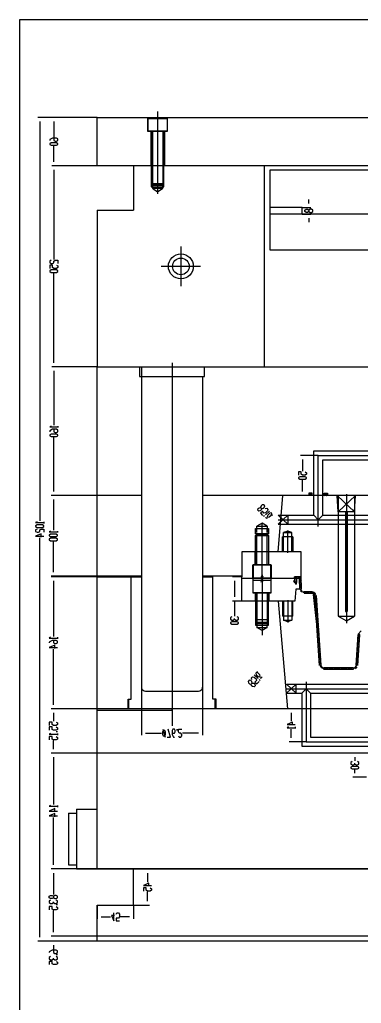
# Model space of a CAD drawing. Header units: millimetres. Extents: x -1 to 1014, y -756 to 757.
# Drawn here: x 10 to 124.3, y 428.3 to 756.7 of the extents above; entities that cross this region are included whole.
import ezdxf

# ---------------------------------------------------------------- set-up
doc = ezdxf.new("R2010")
doc.units = ezdxf.units.MM

# ---------------------------------------------------------------- blocks, each defined once
blk = doc.blocks.new('blockName2')
for points in [[(10.0392, 11.2879), (1013.96, 11.2879), (1013.96, 756.712), (10.0392, 756.712), (10.0392, 11.2879)], [(56.147, 725.999), (56.147, 698.595)], [(36.0047, 724.036), (16.0656, 724.036)], [(16.7371, 722.693), (16.7371, 589.351)], [(36.0047, 724.036), (20.8139, 724.036)], [(21.4854, 722.693), (21.4854, 717.456)], [(36.0047, 724.036), (331.426, 724.036)], [(36.0047, 707.922), (36.0047, 724.036)], [(52.7972, 724.036), (52.7972, 719.468), (59.4969, 719.468), (59.4969, 724.036)], [(52.9494, 719.468), (52.9494, 723.732), (59.3446, 723.732), (59.3446, 719.468), (52.9494, 719.468)], [(53.863, 719.468), (53.863, 707.922)], [(54.0153, 719.468), (54.0153, 701.927), (54.4416, 701.501), (57.8524, 701.501), (58.2788, 701.927), (58.2788, 719.468)], [(54.4416, 719.468), (54.4416, 701.501)], [(57.8524, 719.468), (57.8524, 701.501)], [(58.431, 719.468), (58.431, 707.922)], [(21.4854, 717.188), (21.4854, 716.382), (21.933, 716.113), (22.3806, 716.113), (22.8282, 716.382), (22.8282, 716.919), (22.3806, 717.188), (21.0377, 717.188), (20.1425, 716.651), (20.1425, 716.382)], [(22.8282, 715.308), (22.3806, 715.576), (20.5901, 715.576), (20.1425, 715.308), (20.1425, 715.039), (20.5901, 714.771), (22.3806, 714.771), (22.8282, 715.039), (22.8282, 715.308)], [(21.4854, 709.265), (21.4854, 714.502)], [(36.0047, 707.922), (20.8139, 707.922)], [(36.0047, 707.922), (20.8139, 707.922)], [(21.4854, 706.579), (21.4854, 676.634)], [(70.381, 707.922), (36.0047, 707.922)], [(47.4187, 707.922), (36.0047, 707.922)], [(48.0901, 707.922), (48.0901, 693.151)], [(331.426, 707.922), (51.4471, 707.922)], [(91.8662, 640.781), (91.8662, 707.922)], [(93.7462, 706.579), (273.685, 706.579)], [(93.7462, 691.808), (93.7462, 706.579)], [(54.0153, 701.927), (54.0153, 700.892), (58.2788, 700.892), (58.2788, 701.927), (54.0153, 701.927)], [(54.0153, 701.927), (58.2788, 701.927)], [(54.4416, 701.501), (54.4416, 700.435), (56.147, 699.204), (57.8524, 700.435), (57.8524, 701.501)], [(54.4416, 700.435), (57.8524, 700.435)], [(106.732, 695.3), (106.732, 696.642)], [(36.0047, 693.151), (36.0047, 640.781)], [(36.0047, 693.151), (48.0901, 693.151)], [(104.489, 693.957), (93.7462, 693.957)], [(104.489, 691.808), (104.489, 693.957)], [(104.489, 693.957), (107.403, 693.957)], [(108.074, 693.151), (107.627, 693.42), (107.179, 693.42), (106.732, 693.151), (106.732, 692.614), (106.284, 692.345), (105.836, 692.345), (105.389, 692.614), (105.389, 693.151), (105.836, 693.42), (106.284, 693.42), (106.732, 693.151)], [(106.732, 692.614), (107.179, 692.345), (107.627, 692.345), (108.074, 692.614), (108.074, 693.151)], [(273.685, 691.808), (93.7462, 691.808)], [(93.7462, 679.723), (93.7462, 691.808)], [(104.489, 691.808), (107.403, 691.808)], [(106.732, 690.465), (106.732, 689.123)], [(63.9354, 680.982), (63.9354, 667.721)], [(273.685, 679.723), (93.7462, 679.723)], [(20.5901, 676.366), (20.1425, 676.097), (20.1425, 675.56), (20.5901, 675.292), (21.0377, 675.292), (21.4854, 675.56), (21.4854, 676.097), (21.933, 676.366), (22.8282, 676.366), (22.8282, 675.292)], [(22.3806, 674.754), (22.8282, 674.486), (22.8282, 673.949), (22.3806, 673.68), (21.4854, 673.68), (21.0377, 673.949), (21.0377, 674.754), (20.1425, 674.754), (20.1425, 673.68)], [(70.4711, 674.352), (57.3997, 674.352)], [(22.8282, 672.874), (22.3806, 673.143), (20.5901, 673.143), (20.1425, 672.874), (20.1425, 672.606), (20.5901, 672.337), (22.3806, 672.337), (22.8282, 672.606), (22.8282, 672.874)], [(21.4854, 642.124), (21.4854, 672.069)], [(36.0047, 640.781), (20.8139, 640.781)], [(36.0047, 640.781), (20.8139, 640.781)], [(36.0047, 640.781), (331.426, 640.781)], [(36.0047, 570.954), (36.0047, 640.781)], [(36.0047, 640.781), (75.9671, 640.781)], [(50.0775, 640.781), (50.0775, 637.558)], [(50.7489, 640.781), (50.7489, 526.641)], [(60.9812, 642.124), (60.9812, 521.001)], [(71.885, 637.558), (71.885, 640.781)], [(21.4854, 639.438), (21.4854, 621.31)], [(50.0775, 637.558), (71.885, 637.558)], [(71.2135, 637.558), (71.2135, 526.641)], [(20.5901, 621.041), (20.1425, 620.773), (22.8282, 620.773)], [(22.8282, 621.041), (22.8282, 620.504)], [(21.4854, 619.967), (21.4854, 619.161), (21.933, 618.893), (22.3806, 618.893), (22.8282, 619.161), (22.8282, 619.699), (22.3806, 619.967), (21.0377, 619.967), (20.1425, 619.43), (20.1425, 619.161)], [(22.8282, 618.087), (22.3806, 618.356), (20.5901, 618.356), (20.1425, 618.087), (20.1425, 617.819), (20.5901, 617.55), (22.3806, 617.55), (22.8282, 617.819), (22.8282, 618.087)], [(21.4854, 599.153), (21.4854, 617.281)], [(109.861, 611.239), (103.887, 611.239)], [(108.368, 612.732), (323.906, 612.732)], [(108.368, 591.247), (108.368, 612.732)], [(109.861, 611.239), (329.543, 611.239)], [(109.861, 587.451), (109.861, 611.239)], [(104.558, 609.896), (104.558, 606.002)], [(111.354, 609.746), (323.906, 609.746)], [(111.354, 591.247), (111.354, 609.746)], [(105.453, 605.733), (105.901, 605.465), (105.901, 604.927), (105.453, 604.659), (104.558, 604.659), (104.111, 604.927), (104.111, 605.733), (103.215, 605.733), (103.215, 604.659)], [(105.901, 603.853), (105.453, 604.122), (103.663, 604.122), (103.215, 603.853), (103.215, 603.585), (103.663, 603.316), (105.453, 603.316), (105.901, 603.585), (105.901, 603.853)], [(104.558, 599.153), (104.558, 603.048)], [(36.0047, 597.811), (20.6318, 597.811)], [(36.0047, 597.811), (20.8139, 597.811)], [(50.7489, 597.811), (36.0047, 597.811)], [(98.0758, 597.811), (71.2135, 597.811)], [(296.862, 597.811), (96.4318, 597.811)], [(96.4318, 579.02), (98.0758, 597.811)], [(109.861, 597.811), (103.887, 597.811)], [(106.965, 598.616), (106.756, 598.407)], [(107.44, 598.616), (106.756, 597.933)], [(106.756, 598.616), (106.756, 597.811)], [(107.831, 598.616), (106.756, 598.616)], [(107.438, 597.811), (106.756, 598.492)], [(106.963, 597.811), (106.756, 598.017)], [(107.831, 597.892), (107.107, 598.616)], [(107.831, 598.532), (107.109, 597.811)], [(107.831, 598.367), (107.582, 598.616)], [(107.831, 598.057), (107.584, 597.811)], [(107.831, 597.811), (107.831, 598.616)], [(111.891, 597.892), (112.615, 598.616)], [(111.891, 598.367), (112.14, 598.616)], [(111.891, 597.811), (111.891, 598.616)], [(111.891, 598.616), (112.966, 598.616)], [(111.891, 598.532), (112.613, 597.811)], [(111.891, 598.057), (112.138, 597.811)], [(112.282, 598.616), (112.966, 597.933)], [(112.284, 597.811), (112.966, 598.492)], [(112.757, 598.616), (112.966, 598.407)], [(112.759, 597.811), (112.966, 598.017)], [(112.966, 598.616), (112.966, 597.811)], [(116.171, 597.811), (121.945, 592.439)], [(116.574, 592.439), (116.171, 597.811)], [(116.574, 592.439), (122.348, 597.811)], [(116.574, 597.811), (116.574, 592.439)], [(116.574, 597.811), (116.574, 557.526)], [(119.26, 598.33), (119.26, 555.244)], [(121.945, 597.811), (121.945, 557.526)], [(121.945, 597.811), (121.945, 592.439)], [(121.945, 592.439), (122.348, 597.811)], [(21.3032, 596.468), (21.3032, 586.262)], [(91.5948, 594.787), (91.0834, 594.682), (90.7534, 594.38), (90.6048, 593.879), (90.9677, 593.483), (90.8191, 592.983), (90.4891, 592.681), (89.9776, 592.576), (89.6148, 592.972), (89.7633, 593.473), (90.0933, 593.775), (90.6048, 593.879)], [(90.9677, 593.483), (91.4791, 593.588), (91.8091, 593.89), (91.9577, 594.391), (91.5948, 594.787)], [(92.172, 593.494), (92.6835, 593.598), (93.0463, 593.202), (92.8978, 592.702), (92.2377, 592.097), (91.7263, 591.993), (91.182, 592.587), (90.522, 591.982), (91.2477, 591.19)], [(93.5907, 592.608), (92.2706, 591.399)], [(94.3164, 591.816), (94.135, 592.014), (93.6235, 591.91), (92.9635, 591.305), (92.8149, 590.805), (92.9964, 590.607), (93.5078, 590.711), (94.1679, 591.316), (94.3164, 591.816)], [(94.1679, 591.316), (94.6793, 591.42)], [(96.4318, 588.26), (99.6513, 591.247)], [(99.6513, 588.26), (96.4318, 591.247)], [(96.4318, 591.247), (108.368, 591.247)], [(99.6513, 591.247), (99.6513, 588.26)], [(108.368, 591.247), (109.861, 589.754)], [(109.861, 589.754), (111.354, 591.247)], [(111.354, 591.247), (256.077, 591.247)], [(121.945, 592.439), (116.574, 592.439)], [(118.991, 592.439), (118.991, 559.111)], [(118.991, 592.439), (119.528, 592.439)], [(119.528, 592.439), (119.528, 559.111)], [(15.8418, 589.082), (15.3942, 588.814), (18.0799, 588.814)], [(18.0799, 587.739), (17.6323, 588.008), (15.8418, 588.008), (15.3942, 587.739), (15.3942, 587.471), (15.8418, 587.202), (17.6323, 587.202), (18.0799, 587.471), (18.0799, 587.739)], [(18.0799, 589.082), (18.0799, 588.545)], [(91.0605, 588.613), (89.3551, 587.634)], [(92.7661, 587.634), (91.0605, 588.613)], [(91.0605, 568.953), (91.0605, 588.599)], [(91.9406, 591.096), (91.6106, 590.794)], [(92.3942, 590.601), (92.3199, 590.351), (92.6664, 590.304), (92.5921, 590.054)], [(96.4318, 589.754), (270.164, 589.754)], [(96.4318, 588.26), (270.426, 588.26)], [(15.8418, 586.665), (15.3942, 586.396), (15.3942, 585.859), (15.8418, 585.591), (16.2894, 585.591), (16.7371, 585.859), (16.7371, 586.396), (17.1847, 586.665), (18.0799, 586.665), (18.0799, 585.591)], [(17.1847, 583.979), (17.1847, 585.054), (15.3942, 584.248), (18.0799, 584.248)], [(20.408, 585.994), (19.9603, 585.725), (22.646, 585.725)], [(22.646, 584.651), (22.1984, 584.919), (20.408, 584.919), (19.9603, 584.651), (19.9603, 584.382), (20.408, 584.114), (22.1984, 584.114), (22.646, 584.382), (22.646, 584.651)], [(22.646, 585.994), (22.646, 585.457)], [(88.9288, 585.023), (88.9289, 586.794), (93.1924, 586.794), (93.1922, 585.023), (88.9288, 585.023)], [(88.9288, 574.672), (88.9288, 584.478), (89.3551, 584.905), (92.7659, 584.905), (93.1922, 584.478), (93.1922, 574.672)], [(89.3551, 587.634), (92.7661, 587.634)], [(89.3551, 586.794), (89.3551, 587.634)], [(89.3551, 585.718), (89.3551, 586.794)], [(89.3551, 585.45), (89.3551, 586.794)], [(89.3551, 574.672), (89.3551, 584.905)], [(92.7659, 585.718), (92.7659, 586.794)], [(92.7659, 585.45), (92.7661, 586.793)], [(92.7659, 574.672), (92.7659, 584.905)], [(92.7661, 587.634), (92.7661, 586.794)], [(93.1922, 585.292), (93.1922, 586.794)], [(99.6546, 585.93), (98.2903, 585.457)], [(98.2903, 579.011), (98.2903, 585.457)], [(98.2903, 585.457), (101.019, 585.457)], [(99.6546, 578.735), (99.6546, 586.185)], [(101.019, 585.457), (99.6546, 585.93)], [(101.019, 579.011), (101.019, 585.457)], [(16.7371, 450.368), (16.7371, 583.711)], [(22.646, 583.308), (22.1984, 583.577), (20.408, 583.577), (19.9603, 583.308), (19.9603, 583.039), (20.408, 582.771), (22.1984, 582.771), (22.646, 583.039), (22.646, 583.308)], [(21.3032, 572.297), (21.3032, 582.502)], [(88.9288, 584.478), (93.1922, 584.478)], [(101.36, 584.036), (97.9492, 584.036)], [(97.9492, 579.011), (97.9492, 584.036)], [(101.36, 584.036), (101.36, 579.011)], [(84.3464, 579.02), (84.3464, 570.685)], [(84.8835, 579.02), (84.3464, 579.02)], [(104.147, 579.011), (84.8835, 579.011)], [(88.7945, 574.672), (88.7945, 579.011)], [(93.3265, 574.672), (93.3265, 579.011)], [(104.147, 570.685), (104.147, 579.011)], [(119.26, 576.74), (118.991, 577.009)], [(119.26, 576.028), (118.991, 576.296)], [(119.26, 575.316), (118.991, 575.584)], [(119.26, 574.604), (118.991, 574.872)], [(119.26, 577.452), (119.044, 577.668)], [(119.528, 577.184), (119.26, 577.452)], [(119.524, 576.476), (119.26, 576.74)], [(119.528, 575.759), (119.26, 576.028)], [(119.528, 575.047), (119.26, 575.316)], [(119.528, 576.471), (119.524, 576.476)], [(87.9418, 570.14), (87.9418, 574.672), (94.1792, 574.672), (94.1792, 570.14)], [(88.0761, 574.672), (88.0761, 570.409), (94.0449, 570.409), (94.0449, 574.672), (88.0761, 574.672)], [(119.26, 573.891), (118.991, 574.16)], [(119.26, 573.179), (118.991, 573.448)], [(119.26, 572.467), (118.991, 572.736)], [(119.26, 571.755), (118.991, 572.024)], [(119.528, 574.335), (119.26, 574.604)], [(119.528, 573.623), (119.26, 573.891)], [(119.528, 572.911), (119.26, 573.179)], [(119.528, 572.199), (119.26, 572.467)], [(119.528, 571.486), (119.26, 571.755)], [(36.0047, 570.954), (20.6318, 570.954)], [(36.0047, 570.685), (20.6318, 570.685)], [(21.3032, 569.343), (21.3032, 550.812)], [(50.7489, 570.954), (36.0047, 570.954)], [(36.0047, 473.156), (36.0047, 570.685)], [(36.0047, 570.685), (50.7489, 570.685)], [(47.3381, 529.864), (47.3381, 570.685)], [(84.3464, 570.954), (71.2135, 570.954)], [(71.2135, 570.685), (74.6243, 570.685)], [(74.6243, 529.864), (74.6243, 570.685)], [(84.3464, 570.685), (81.187, 570.685)], [(81.8584, 569.343), (81.8584, 563.971)], [(84.3464, 562.628), (84.3464, 570.685)], [(101.942, 570.14), (84.3464, 570.14)], [(87.9418, 569.872), (87.9418, 565.34), (94.1792, 565.34), (94.1792, 569.872)], [(88.0761, 565.34), (88.0761, 569.603), (94.0449, 569.603), (94.0449, 565.34), (88.0761, 565.34)], [(90.7248, 570.946), (91.3962, 570.745), (90.7248, 570.544)], [(90.8367, 570.409), (90.7248, 570.342), (91.3962, 570.342)], [(90.8367, 569.603), (90.7248, 569.67), (91.3962, 569.67)], [(90.7248, 569.066), (91.3962, 569.267), (90.7248, 569.468)], [(91.0605, 571.361), (91.0605, 551.226)], [(91.3962, 570.409), (91.3962, 570.275)], [(91.3962, 569.603), (91.3962, 569.737)], [(101.942, 569.459), (101.539, 569.388)], [(101.539, 569.388), (101.942, 568.777)], [(104.147, 570.685), (101.942, 570.685)], [(102.354, 570.685), (101.942, 570.273)], [(101.942, 570.14), (101.942, 570.685)], [(103.621, 570.14), (101.942, 570.14)], [(101.942, 570.14), (101.942, 569.459)], [(102.183, 568.777), (101.942, 568.777)], [(102.183, 569.045), (102.173, 570.14)], [(102.183, 569.045), (102.654, 569.045)], [(102.326, 568.232), (102.183, 569.045)], [(102.326, 568.232), (102.511, 568.232)], [(102.942, 570.685), (102.396, 570.14)], [(102.511, 568.232), (102.654, 569.045)], [(102.654, 569.045), (102.664, 570.14)], [(103.529, 570.685), (102.984, 570.14)], [(104.117, 570.685), (103.571, 570.14)], [(103.746, 566.549), (103.621, 570.14)], [(104.166, 570.148), (103.639, 569.62)], [(104.186, 569.58), (103.659, 569.053)], [(104.206, 569.012), (103.679, 568.485)], [(104.226, 568.444), (103.699, 567.917)], [(104.291, 566.568), (104.147, 570.685)], [(119.26, 571.043), (118.991, 571.311)], [(119.26, 570.331), (118.991, 570.599)], [(119.26, 569.619), (118.991, 569.887)], [(119.26, 568.906), (118.991, 569.175)], [(119.26, 568.194), (118.991, 568.463)], [(119.528, 570.774), (119.26, 571.043)], [(119.528, 570.062), (119.26, 570.331)], [(119.528, 569.35), (119.26, 569.619)], [(119.528, 568.638), (119.26, 568.906)], [(119.528, 567.926), (119.26, 568.194)], [(88.7945, 565.34), (88.7945, 562.619)], [(88.9288, 565.34), (88.9288, 555.534), (89.3551, 555.107), (92.7659, 555.107), (93.1922, 555.534), (93.1922, 565.34)], [(89.3551, 565.34), (89.3551, 555.107)], [(92.7659, 565.34), (92.7659, 555.107)], [(93.3265, 565.34), (93.3265, 562.619)], [(102.404, 566.549), (102.061, 562.628)], [(103.746, 566.549), (102.404, 566.549)], [(104.246, 567.877), (103.718, 567.35)], [(104.265, 567.309), (103.738, 566.782)], [(104.285, 566.741), (103.826, 566.282)], [(104.385, 566.254), (103.982, 565.851)], [(104.654, 565.936), (104.281, 565.563)], [(105.09, 565.784), (104.658, 565.351)], [(105.109, 565.234), (107.889, 565.234)], [(105.11, 565.779), (107.889, 565.779)], [(105.673, 565.779), (105.127, 565.234)], [(106.26, 565.779), (105.715, 565.234)], [(106.848, 565.779), (106.302, 565.234)], [(107.435, 565.779), (106.89, 565.234)], [(107.995, 565.752), (107.477, 565.234)], [(108.001, 565.193), (108.346, 564.941)], [(108.463, 565.632), (108.029, 565.198)], [(108.346, 564.941), (108.424, 564.814)], [(108.795, 565.376), (108.421, 565.003)], [(108.543, 564.894), (108.446, 564.761)], [(109.067, 565.06), (108.649, 564.642)], [(119.26, 567.482), (118.991, 567.751)], [(119.26, 566.77), (118.991, 567.039)], [(119.26, 566.058), (118.991, 566.326)], [(119.26, 565.346), (118.991, 565.614)], [(119.26, 564.634), (118.991, 564.902)], [(119.528, 567.214), (119.26, 567.482)], [(119.528, 566.501), (119.26, 566.77)], [(119.528, 565.789), (119.26, 566.058)], [(119.528, 565.077), (119.26, 565.346)], [(84.3464, 562.628), (81.187, 562.628)], [(81.8584, 562.628), (81.8584, 557.606)], [(102.061, 562.628), (84.3464, 562.628)], [(96.4318, 562.619), (99.5795, 526.641)], [(97.9492, 562.628), (97.9492, 557.604)], [(98.2903, 562.628), (98.2903, 556.183)], [(99.6546, 562.905), (99.6546, 555.455)], [(101.019, 562.628), (101.019, 556.183)], [(101.36, 557.604), (101.36, 562.628)], [(108.446, 564.761), (108.3, 564.745)], [(109.452, 553.785), (108.3, 564.745)], [(108.424, 564.814), (108.446, 564.761)], [(108.446, 564.761), (108.503, 564.568)], [(108.503, 564.568), (108.518, 564.463)], [(108.705, 564.473), (108.518, 564.463)], [(108.595, 563.577), (108.518, 564.463)], [(110.336, 541.147), (108.705, 564.473)], [(109.213, 564.619), (108.728, 564.135)], [(109.278, 564.096), (108.767, 563.585)], [(109.316, 563.547), (108.805, 563.036)], [(109.354, 562.998), (108.844, 562.487)], [(109.393, 562.449), (108.882, 561.938)], [(109.431, 561.9), (108.92, 561.389)], [(110.88, 541.185), (109.249, 564.511)], [(119.26, 563.921), (118.991, 564.19)], [(119.26, 563.209), (118.991, 563.478)], [(119.26, 562.497), (118.991, 562.766)], [(119.26, 561.785), (118.991, 562.054)], [(119.528, 564.365), (119.26, 564.634)], [(119.528, 563.653), (119.26, 563.921)], [(119.528, 562.941), (119.26, 563.209)], [(119.528, 562.229), (119.26, 562.497)], [(119.528, 561.516), (119.26, 561.785)], [(109.47, 561.351), (108.959, 560.84)], [(109.508, 560.802), (108.997, 560.291)], [(109.546, 560.252), (109.036, 559.742)], [(109.585, 559.703), (109.074, 559.193)], [(109.623, 559.154), (109.112, 558.643)], [(109.662, 558.605), (109.151, 558.094)], [(119.26, 561.073), (118.991, 561.341)], [(119.26, 560.361), (118.991, 560.629)], [(119.26, 559.649), (118.991, 559.917)], [(119.26, 558.936), (118.991, 559.205)], [(118.991, 559.111), (119.528, 559.111)], [(119.528, 560.804), (119.26, 561.073)], [(119.528, 560.092), (119.26, 560.361)], [(119.528, 559.38), (119.26, 559.649)], [(80.9632, 557.338), (80.5156, 557.069), (80.5156, 556.532), (80.9632, 556.263), (81.4108, 556.263), (81.8584, 556.532), (81.8584, 556.8)], [(83.2012, 555.458), (82.7536, 555.726), (80.9632, 555.726), (80.5156, 555.458), (80.5156, 555.189), (80.9632, 554.92), (82.7536, 554.92), (83.2012, 555.189), (83.2012, 555.458)], [(81.8584, 556.532), (82.306, 556.263), (82.7536, 556.263), (83.2012, 556.532), (83.2012, 557.069), (82.7536, 557.338)], [(88.9288, 556.347), (88.9289, 554.577), (93.1924, 554.577), (93.1922, 556.347), (88.9288, 556.347)], [(88.9288, 555.534), (93.1922, 555.534)], [(89.3551, 555.921), (89.3551, 554.577)], [(92.7659, 555.921), (92.7661, 554.578)], [(101.36, 557.604), (97.9492, 557.604)], [(99.6546, 555.71), (98.2903, 556.183)], [(98.2903, 556.183), (101.019, 556.183)], [(101.019, 556.183), (99.6546, 555.71)], [(109.7, 558.056), (109.189, 557.545)], [(109.738, 557.507), (109.228, 556.996)], [(109.777, 556.958), (109.266, 556.447)], [(109.815, 556.409), (109.304, 555.898)], [(109.854, 555.86), (109.343, 555.349)], [(109.892, 555.31), (109.381, 554.8)], [(116.574, 557.526), (119.26, 556.057)], [(116.574, 557.526), (121.945, 557.526)], [(119.26, 556.057), (121.945, 557.526)], [(89.3551, 554.577), (89.3551, 553.737)], [(89.3551, 553.737), (92.7661, 553.737)], [(91.0605, 552.758), (89.3551, 553.737)], [(92.7661, 553.737), (91.0605, 552.758)], [(92.7661, 553.737), (92.7661, 554.577)], [(109.93, 554.761), (109.42, 554.251)], [(109.969, 554.212), (109.458, 553.701)], [(110.007, 553.663), (109.496, 553.152)], [(110.046, 553.114), (109.535, 552.603)], [(110.084, 552.565), (109.573, 552.054)], [(110.122, 552.016), (109.612, 551.505)], [(124.246, 552.627), (123.204, 551.584)], [(20.408, 550.543), (19.9603, 550.274), (22.646, 550.274)], [(21.3032, 549.469), (21.3032, 548.663), (21.7508, 548.395), (22.1984, 548.395), (22.646, 548.663), (22.646, 549.2), (22.1984, 549.469), (20.8556, 549.469), (19.9603, 548.932), (19.9603, 548.663)], [(22.646, 550.543), (22.646, 550.006)], [(110.161, 551.467), (109.65, 550.956)], [(110.199, 550.918), (109.688, 550.407)], [(110.238, 550.368), (109.727, 549.858)], [(110.276, 549.819), (109.765, 549.309)], [(110.314, 549.27), (109.804, 548.759)], [(110.353, 548.721), (109.842, 548.21)], [(123.151, 551.426), (122.435, 541.185)], [(123.526, 548.969), (122.938, 548.381)], [(123.695, 551.388), (122.979, 541.147)], [(123.57, 549.601), (122.983, 549.013)], [(123.614, 550.232), (123.027, 549.645)], [(123.658, 550.864), (123.071, 550.276)], [(123.745, 551.538), (123.115, 550.908)], [(21.7508, 546.783), (21.7508, 547.857), (19.9603, 547.052), (22.646, 547.052)], [(21.3032, 527.984), (21.3032, 546.515)], [(110.391, 548.172), (109.88, 547.661)], [(110.43, 547.623), (109.919, 547.112)], [(110.468, 547.074), (109.957, 546.563)], [(110.506, 546.525), (109.996, 546.014)], [(110.545, 545.976), (110.034, 545.465)], [(110.583, 545.426), (110.072, 544.916)], [(123.261, 545.179), (122.673, 544.591)], [(123.305, 545.811), (122.717, 545.223)], [(123.349, 546.442), (122.762, 545.855)], [(123.393, 547.074), (122.806, 546.486)], [(123.438, 547.706), (122.85, 547.118)], [(123.482, 548.337), (122.894, 547.75)], [(110.622, 544.877), (110.111, 544.367)], [(110.66, 544.328), (110.149, 543.817)], [(110.698, 543.779), (110.188, 543.268)], [(110.737, 543.23), (110.226, 542.719)], [(110.775, 542.681), (110.264, 542.17)], [(110.814, 542.132), (110.303, 541.621)], [(123.04, 542.021), (122.452, 541.433)], [(123.084, 542.652), (122.497, 542.065)], [(123.128, 543.284), (122.541, 542.696)], [(123.173, 543.916), (122.585, 543.328)], [(123.217, 544.547), (122.629, 543.96)], [(89.1716, 538.728), (88.9902, 538.53), (89.1388, 538.029), (89.7988, 537.424), (90.3102, 537.32), (90.4917, 537.518), (90.3431, 538.018), (89.6831, 538.623), (89.1716, 538.728)], [(89.6831, 538.623), (89.5345, 539.124)], [(110.852, 541.583), (110.356, 541.087)], [(110.92, 541.063), (110.502, 540.645)], [(111.13, 540.686), (110.756, 540.312)], [(111.505, 540.473), (111.07, 540.039)], [(112.043, 540.424), (111.538, 539.919)], [(111.696, 540.424), (121.619, 540.424)], [(111.696, 539.879), (121.619, 539.879)], [(112.631, 540.424), (112.086, 539.879)], [(113.218, 540.424), (112.673, 539.879)], [(113.806, 540.424), (113.261, 539.879)], [(114.393, 540.424), (113.848, 539.879)], [(114.981, 540.424), (114.436, 539.879)], [(115.568, 540.424), (115.023, 539.879)], [(116.156, 540.424), (115.611, 539.879)], [(116.743, 540.424), (116.198, 539.879)], [(117.331, 540.424), (116.786, 539.879)], [(117.919, 540.424), (117.373, 539.879)], [(118.506, 540.424), (117.961, 539.879)], [(119.094, 540.424), (118.548, 539.879)], [(119.681, 540.424), (119.136, 539.879)], [(120.269, 540.424), (119.723, 539.879)], [(120.856, 540.424), (120.311, 539.879)], [(121.444, 540.424), (120.898, 539.879)], [(122.996, 541.389), (121.486, 539.879)], [(122.799, 540.605), (122.229, 540.035)], [(87.803, 535.246), (87.6544, 535.747), (87.3244, 536.049), (86.8129, 536.154), (86.45, 535.758)], [(86.45, 535.758), (86.5986, 535.257), (86.9286, 534.955), (87.4401, 534.85), (87.803, 535.246), (88.3144, 535.142), (88.6444, 534.84), (88.793, 534.339), (88.4301, 533.943), (87.9187, 534.048), (87.5886, 534.35), (87.4401, 534.85)], [(87.6873, 536.445), (87.5387, 536.946), (87.9016, 537.342), (88.413, 537.237), (89.073, 536.632), (89.2216, 536.132), (88.6773, 535.538), (89.3373, 534.933), (90.0631, 535.725)], [(88.4459, 537.936), (89.7659, 536.726)], [(90.0959, 536.424), (90.426, 536.121)], [(90.5495, 536.919), (90.8053, 536.866), (90.8217, 537.216), (91.0774, 537.163)], [(105.832, 535.658), (105.832, 515.63)], [(50.7489, 533.892), (50.8146, 533.477), (51.0053, 533.103), (51.3024, 532.806), (51.6767, 532.615), (52.0917, 532.549), (69.8707, 532.549), (69.8707, 532.549), (70.2857, 532.615), (70.66, 532.806), (70.9571, 533.103), (71.1478, 533.477), (71.2135, 533.892)], [(99.2592, 534.848), (270.999, 534.848)], [(102.479, 534.848), (99.2592, 531.862)], [(99.2592, 534.848), (102.479, 531.862)], [(99.2592, 533.355), (270.999, 533.355)], [(102.479, 531.862), (102.479, 534.848)], [(104.338, 531.862), (105.832, 533.355)], [(105.832, 533.355), (107.325, 531.862)], [(46.2638, 526.641), (46.2638, 529.864)], [(46.2638, 529.864), (47.3381, 529.864)], [(46.5324, 526.641), (46.5324, 529.864)], [(75.6986, 529.864), (74.6243, 529.864)], [(75.43, 526.641), (75.43, 529.864)], [(75.6986, 526.641), (75.6986, 529.864)], [(99.2592, 531.862), (104.338, 531.862)], [(104.338, 531.862), (104.338, 514.136)], [(107.325, 531.862), (260.106, 531.862)], [(107.325, 531.862), (107.325, 517.123)], [(36.0047, 526.641), (20.6318, 526.641)], [(36.0047, 526.641), (20.6318, 526.641)], [(331.426, 526.641), (36.0047, 526.641)], [(60.9812, 526.104), (36.0047, 526.104)], [(50.7489, 526.641), (50.7489, 517.86)], [(60.9812, 526.104), (60.9812, 526.641)], [(71.2135, 526.641), (71.2135, 517.86)], [(105.832, 526.641), (100.183, 526.641)], [(22.1984, 522.189), (22.646, 521.921), (22.646, 521.384), (22.1984, 521.115), (21.3032, 521.115), (20.8556, 521.384), (20.8556, 522.189), (19.9603, 522.189), (19.9603, 521.115)], [(21.3032, 525.298), (21.3032, 522.458)], [(101.302, 521.135), (101.302, 522.209), (99.5112, 521.404), (102.197, 521.404)], [(100.854, 525.298), (100.854, 522.478)], [(22.1984, 520.578), (22.646, 520.309), (22.646, 519.772), (22.1984, 519.504), (21.3032, 519.504), (20.8556, 519.772), (20.8556, 520.578), (19.9603, 520.578), (19.9603, 519.504)], [(22.646, 518.967), (22.1984, 518.967)], [(58.027, 519.426), (57.7584, 518.979), (57.7584, 518.084), (58.027, 517.636), (58.5641, 517.636), (58.8327, 518.084), (58.8327, 518.979), (58.5641, 519.426), (58.027, 519.426)], [(57.8927, 519.874), (58.6984, 517.188)], [(59.3698, 517.188), (60.4441, 517.188), (59.6384, 519.874)], [(60.9812, 518.531), (61.7869, 518.531), (62.0555, 518.979), (62.0555, 519.426), (61.7869, 519.874), (61.2498, 519.874), (60.9812, 519.426), (60.9812, 518.084), (61.5183, 517.188), (61.7869, 517.188)], [(62.5926, 519.874), (62.5926, 519.426)], [(63.1297, 517.636), (63.3983, 517.188), (63.9354, 517.188), (64.204, 517.636), (64.204, 518.084), (63.9354, 518.531), (63.3983, 518.531), (63.1297, 518.979), (63.1297, 519.874), (64.204, 519.874)], [(99.9588, 520.598), (99.5112, 520.329), (102.197, 520.329)], [(100.854, 516.972), (100.854, 519.792)], [(102.197, 520.598), (102.197, 520.061)], [(20.408, 518.429), (19.9603, 518.161), (22.646, 518.161)], [(22.1984, 517.355), (22.646, 517.087), (22.646, 516.549), (22.1984, 516.281), (21.3032, 516.281), (20.8556, 516.549), (20.8556, 517.355), (19.9603, 517.355), (19.9603, 516.281)], [(21.3032, 513.172), (21.3032, 516.012)], [(22.646, 518.429), (22.646, 517.892)], [(52.0917, 518.531), (57.4899, 518.531)], [(69.8707, 518.531), (64.4726, 518.531)], [(105.832, 515.63), (100.183, 515.63)], [(105.832, 515.63), (329.73, 515.63)], [(107.325, 517.123), (323.906, 517.123)], [(104.338, 514.136), (323.906, 514.136)], [(36.0047, 511.829), (20.6318, 511.829)], [(36.0047, 511.829), (20.6318, 511.829)], [(21.3032, 510.487), (21.3032, 494.641)], [(331.426, 511.829), (36.0047, 511.829)], [(125.974, 511.829), (121.446, 511.829)], [(122.117, 510.487), (122.117, 509.278)], [(121.222, 509.009), (120.775, 508.741), (120.775, 508.204), (121.222, 507.935), (121.67, 507.935), (122.117, 508.204), (122.117, 508.472)], [(123.46, 507.13), (123.013, 507.398), (121.222, 507.398), (120.775, 507.13), (120.775, 506.861), (121.222, 506.592), (123.013, 506.592), (123.46, 506.861), (123.46, 507.13)], [(122.117, 508.204), (122.565, 507.935), (123.013, 507.935), (123.46, 508.204), (123.46, 508.741), (123.013, 509.009)], [(122.117, 505.115), (122.117, 506.324)], [(125.974, 503.772), (121.446, 503.772)], [(20.408, 494.373), (19.9603, 494.104), (22.646, 494.104)], [(21.7508, 492.224), (21.7508, 493.298), (19.9603, 492.493), (22.646, 492.493)], [(22.646, 494.373), (22.646, 493.836)], [(29.0201, 493.169), (36.0214, 493.169)], [(29.0201, 493.169), (29.0201, 473.156)], [(21.7508, 490.613), (21.7508, 491.687), (19.9603, 490.881), (22.646, 490.881)], [(21.3032, 474.499), (21.3032, 490.344)], [(26.3345, 491.826), (29.0201, 491.826)], [(26.3345, 491.826), (26.3345, 474.499)], [(36.0047, 473.156), (20.6318, 473.156)], [(36.0047, 473.156), (20.6318, 473.156)], [(26.3345, 474.499), (29.0201, 474.499)], [(29.0201, 473.156), (36.0214, 473.156)], [(36.0047, 473.156), (331.409, 473.156)], [(331.426, 473.156), (36.0047, 473.156)], [(48.0901, 461.071), (48.0901, 473.156)], [(48.0901, 473.156), (53.4772, 473.156)], [(21.3032, 471.813), (21.3032, 464.629)], [(52.8058, 471.813), (52.8058, 468.725)], [(53.2534, 467.382), (53.2534, 468.456), (51.463, 467.65), (54.1486, 467.65)], [(53.701, 466.845), (54.1486, 466.576), (54.1486, 466.039), (53.701, 465.77), (52.8058, 465.77), (52.3582, 466.039), (52.3582, 466.845), (51.463, 466.845), (51.463, 465.77)], [(22.646, 464.092), (22.1984, 464.361), (21.7508, 464.361), (21.3032, 464.092), (21.3032, 463.555), (20.8556, 463.286), (20.408, 463.286), (19.9603, 463.555), (19.9603, 464.092), (20.408, 464.361), (20.8556, 464.361), (21.3032, 464.092)], [(21.3032, 463.555), (21.7508, 463.286), (22.1984, 463.286), (22.646, 463.555), (22.646, 464.092)], [(52.8058, 462.413), (52.8058, 465.502)], [(20.408, 462.749), (19.9603, 462.481), (19.9603, 461.943), (20.408, 461.675), (20.8556, 461.675), (21.3032, 461.943), (21.3032, 462.212)], [(22.1984, 460.601), (22.646, 460.332), (22.646, 459.795), (22.1984, 459.526), (21.3032, 459.526), (20.8556, 459.795), (20.8556, 460.601), (19.9603, 460.601), (19.9603, 459.526)], [(21.3032, 461.943), (21.7508, 461.675), (22.1984, 461.675), (22.646, 461.943), (22.646, 462.481), (22.1984, 462.749)], [(22.646, 461.138), (22.1984, 461.138)], [(36.0047, 449.025), (36.0047, 461.071)], [(36.0047, 461.071), (48.0901, 461.071)], [(36.0047, 461.071), (36.0047, 456.544)], [(48.0901, 461.071), (53.4772, 461.071)], [(48.0901, 461.071), (48.0901, 456.544)], [(21.3032, 452.074), (21.3032, 459.258)], [(37.3475, 457.216), (40.436, 457.216)], [(41.7788, 457.663), (40.7045, 457.663), (41.5102, 455.873), (41.5102, 458.559)], [(42.3159, 458.111), (42.5845, 458.559), (43.1216, 458.559), (43.3902, 458.111), (43.3902, 457.216), (43.1216, 456.768), (42.3159, 456.768), (42.3159, 455.873), (43.3902, 455.873)], [(46.7473, 457.216), (43.6588, 457.216)], [(21.3032, 452.074), (21.3032, 453.416)], [(36.0047, 450.731), (20.6318, 450.731)], [(36.0047, 450.731), (20.6318, 450.731)], [(331.426, 450.731), (36.0047, 450.731)], [(36.0047, 449.025), (16.0656, 449.025)], [(36.0047, 449.025), (20.6318, 449.025)], [(21.3032, 447.683), (21.3032, 446.34)], [(331.426, 449.025), (36.0047, 449.025)], [(21.3032, 446.071), (21.3032, 445.266), (21.7508, 444.997), (22.1984, 444.997), (22.646, 445.266), (22.646, 445.803), (22.1984, 446.071), (20.8556, 446.071), (19.9603, 445.534), (19.9603, 445.266)], [(20.408, 443.923), (19.9603, 443.654), (19.9603, 443.117), (20.408, 442.848), (20.8556, 442.848), (21.3032, 443.117), (21.3032, 443.386)], [(21.3032, 443.117), (21.7508, 442.848), (22.1984, 442.848), (22.646, 443.117), (22.646, 443.654), (22.1984, 443.923)], [(22.646, 444.46), (22.1984, 444.46)], [(22.1984, 442.311), (22.646, 442.043), (22.646, 441.506), (22.1984, 441.237), (21.3032, 441.237), (20.8556, 441.506), (20.8556, 442.311), (19.9603, 442.311), (19.9603, 441.237)]]:
    blk.add_lwpolyline(points)
for radius in [4.1628, 2.7877]:
    blk.add_circle((63.9354, 674.352), radius)

msp = doc.modelspace()

# ---------------------------------------------------------------- block references
msp.add_blockref('blockName2', (0, 0))

doc.saveas('drawing.dxf')
